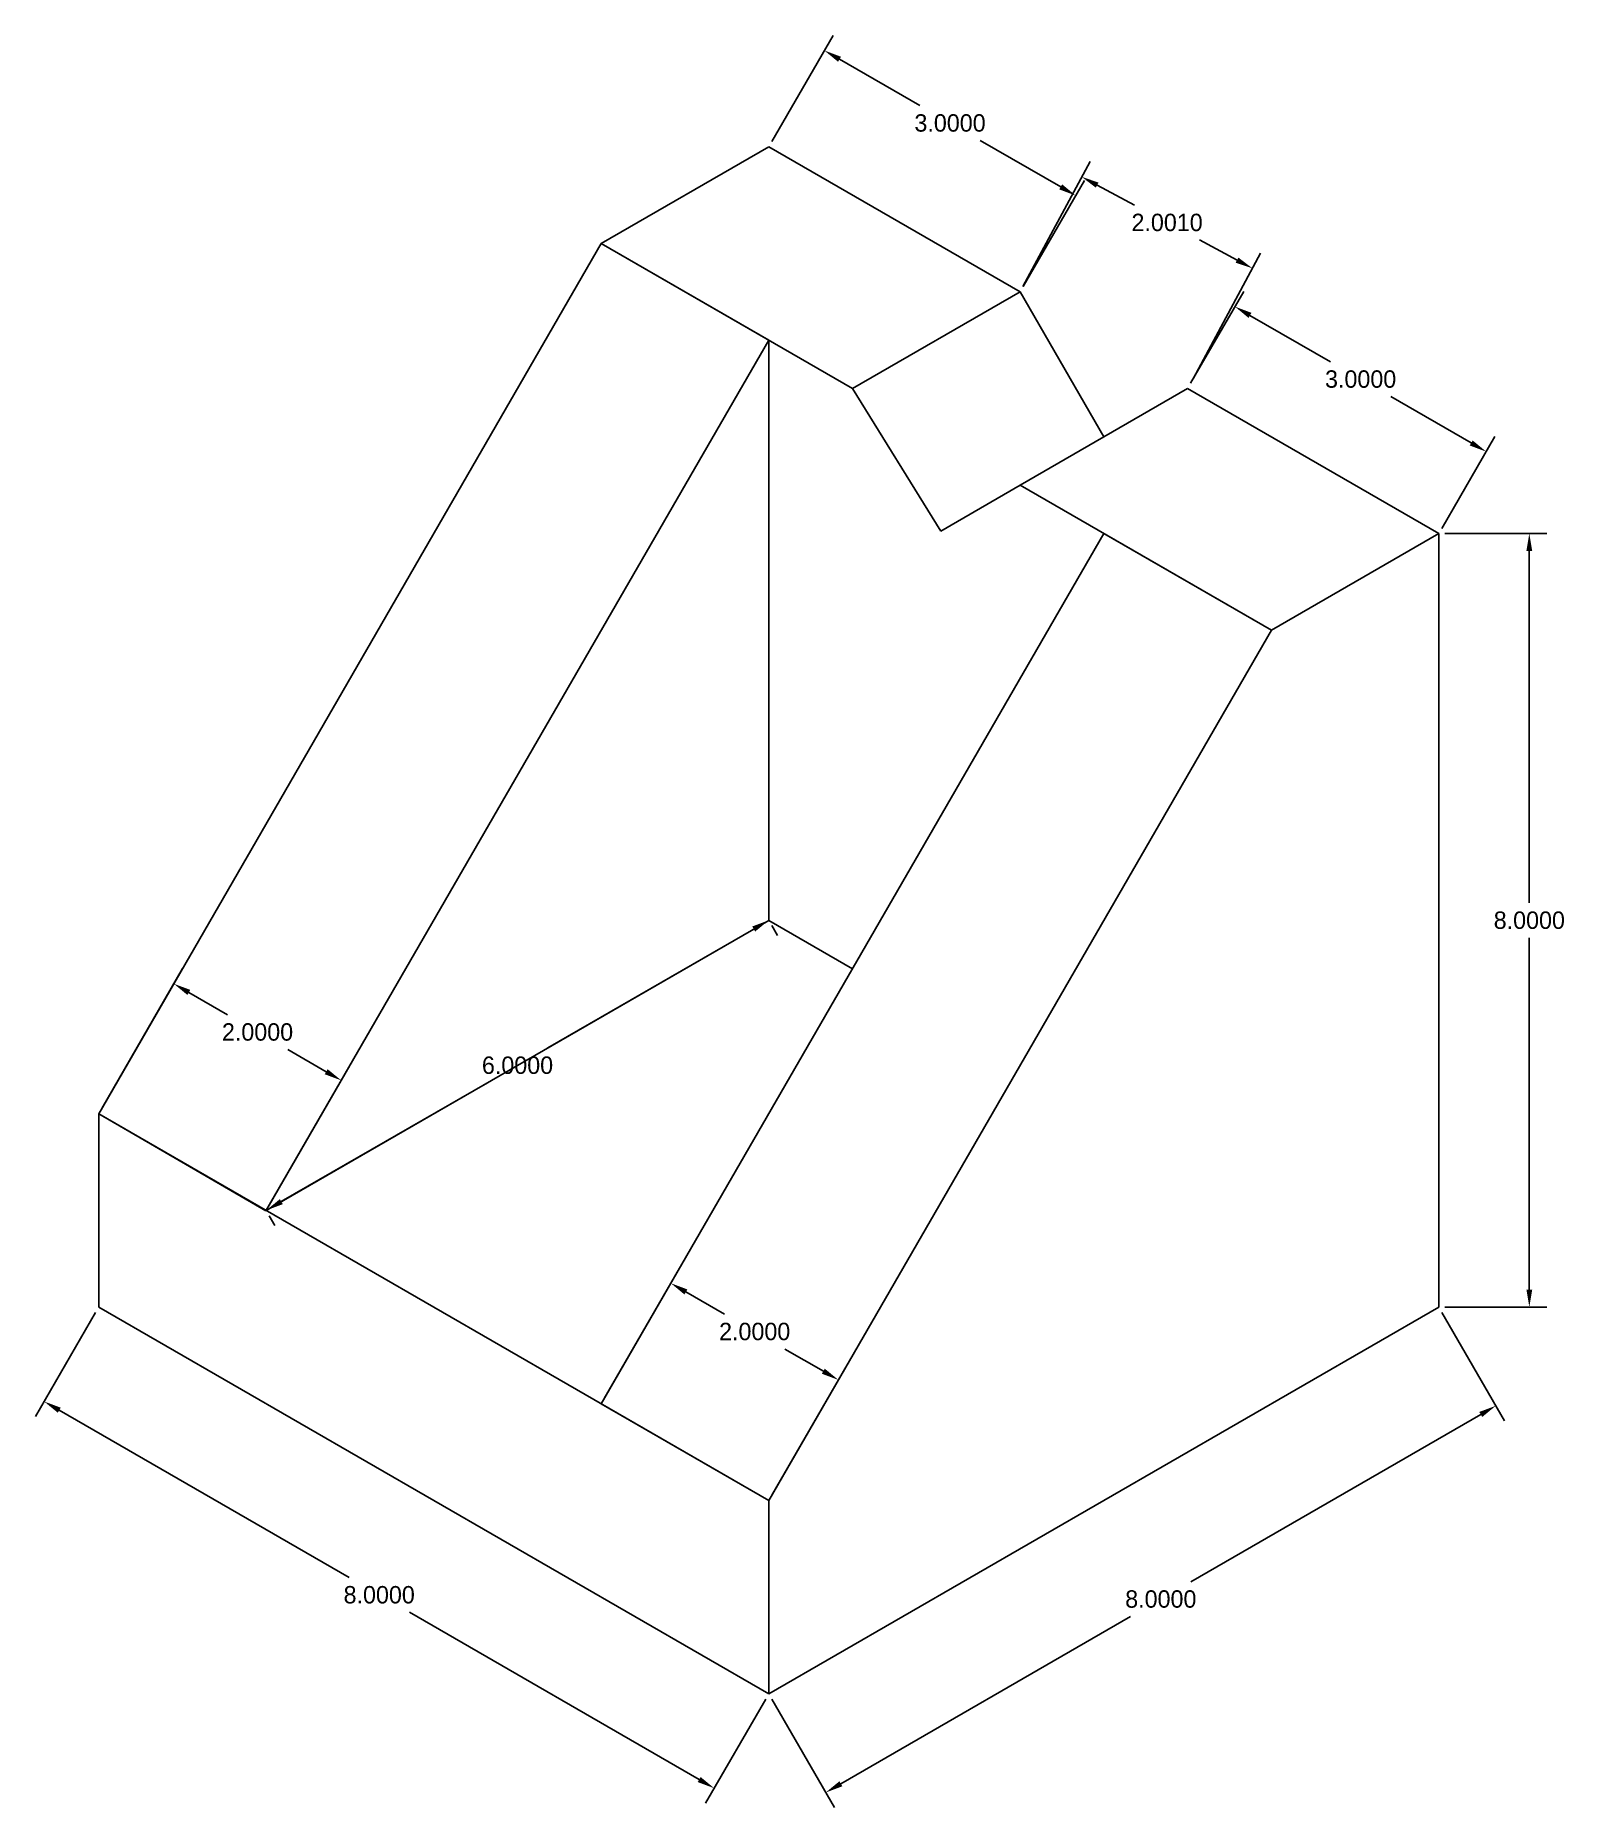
# Model space of a CAD drawing. Header units: inches. Extents: x 41.4 to 57.2, y 19.8 to 38.1.
import ezdxf

# ---------------------------------------------------------------- set-up
doc = ezdxf.new("R2010")
doc.units = ezdxf.units.IN
doc.header["$MEASUREMENT"] = 0
doc.dimstyles.get("Standard").update_dxf_attribs({"dimtxt": 0.18, "dimasz": 0.18, "dimexe": 0.18, "dimexo": 0.0625, "dimgap": 0.09, "dimtad": 0, "dimtih": 1, "dimtoh": 1, "dimdec": 4, "dimzin": 0, "dimdsep": 46, "dimtxsty": 'Standard', "dimcen": 0.09, "dimadec": 0, "dimazin": 0, "dimtfac": 1, "dimtdec": 4, "dimtofl": 0, "dimtmove": 0, "dimatfit": 3, "dimfxl": 1, "dimtolj": 1, "dimtzin": 0, "dimarcsym": 0})

# ---------------------------------------------------------------- blocks, each defined once
blk = doc.blocks.new('*D3')
at = {"color": 0, "lineweight": -2}
for p, q in [((55.974, 32.964), (57.026, 32.964)), ((56.846, 32.784), (56.846, 29.144)), ((56.846, 25.144), (56.846, 28.784)), ((55.974, 24.964), (57.026, 24.964))]:
    blk.add_line(p, q, dxfattribs=at)
at = {"color": 0}
for points in [[(56.816, 32.784), (56.876, 32.784), (56.846, 32.964)], [(56.816, 25.144), (56.876, 25.144), (56.846, 24.964)]]:
    blk.add_solid(points, dxfattribs=at)
at = {"layer": 'Defpoints', "color": 0}
for p in [(55.911, 32.964), (56.846, 32.964), (55.911, 24.964)]:
    blk.add_point(p, dxfattribs=at)
at = {"color": 0, "insert": (56.846, 28.964), "char_height": 0.18, "attachment_point": 5}
blk.add_mtext('\\A1;8.0000', dxfattribs=at)
blk = doc.blocks.new('*D5')
at = {"color": 0, "lineweight": -2}
for p, q in [((42.086, 27.018), (42.921, 28.464)), ((42.987, 28.218), (43.385, 27.988)), ((44.407, 27.398), (44.009, 27.628)), ((43.818, 26.018), (44.653, 27.464))]:
    blk.add_line(p, q, dxfattribs=at)
at = {"color": 0}
for points in [[(43.002, 28.244), (42.972, 28.192), (42.831, 28.308)], [(44.422, 27.424), (44.392, 27.372), (44.563, 27.308)]]:
    blk.add_solid(points, dxfattribs=at)
at = {"layer": 'Defpoints', "color": 0}
for p in [(44.563, 27.308), (42.055, 26.964), (43.787, 25.964)]:
    blk.add_point(p, dxfattribs=at)
at = {"color": 0, "insert": (43.697, 27.808), "char_height": 0.18, "attachment_point": 5}
blk.add_mtext('\\A1;2.0000', dxfattribs=at)
blk = doc.blocks.new('*D7')
at = {"color": 0, "lineweight": -2}
for p, q in [((42.023, 24.909), (41.401, 23.831)), ((41.647, 23.897), (44.643, 22.167)), ((48.263, 20.077), (45.267, 21.807)), ((48.952, 20.909), (48.329, 19.831))]:
    blk.add_line(p, q, dxfattribs=at)
at = {"color": 0}
for points in [[(41.662, 23.923), (41.632, 23.871), (41.491, 23.987)], [(48.278, 20.103), (48.248, 20.051), (48.419, 19.987)]]:
    blk.add_solid(points, dxfattribs=at)
at = {"layer": 'Defpoints', "color": 0}
for p in [(42.055, 24.964), (48.983, 20.964), (48.419, 19.987)]:
    blk.add_point(p, dxfattribs=at)
at = {"color": 0, "insert": (44.955, 21.987), "char_height": 0.18, "attachment_point": 5}
blk.add_mtext('\\A1;8.0000', dxfattribs=at)
blk = doc.blocks.new('*D8')
at = {"color": 0, "lineweight": -2}
for p, q in [((49.014, 37.018), (49.648, 38.116)), ((49.714, 37.87), (50.546, 37.39)), ((52.001, 36.55), (51.169, 37.03)), ((51.612, 35.518), (52.246, 36.616))]:
    blk.add_line(p, q, dxfattribs=at)
at = {"color": 0}
for points in [[(49.729, 37.896), (49.699, 37.844), (49.558, 37.96)], [(52.016, 36.576), (51.986, 36.524), (52.156, 36.46)]]:
    blk.add_solid(points, dxfattribs=at)
at = {"layer": 'Defpoints', "color": 0}
for p in [(48.983, 36.964), (52.156, 36.46), (51.581, 35.464)]:
    blk.add_point(p, dxfattribs=at)
at = {"color": 0, "insert": (50.857, 37.21), "char_height": 0.18, "attachment_point": 5}
blk.add_mtext('\\A1;3.0000', dxfattribs=at)
blk = doc.blocks.new('*D9')
at = {"color": 0, "lineweight": -2}
for p, q in [((53.344, 34.518), (53.893, 35.467)), ((53.958, 35.221), (54.79, 34.741)), ((56.245, 33.901), (55.413, 34.381)), ((55.942, 33.018), (56.491, 33.967))]:
    blk.add_line(p, q, dxfattribs=at)
at = {"color": 0}
for points in [[(53.973, 35.247), (53.943, 35.195), (53.803, 35.311)], [(56.26, 33.927), (56.23, 33.875), (56.401, 33.811)]]:
    blk.add_solid(points, dxfattribs=at)
at = {"layer": 'Defpoints', "color": 0}
for p in [(53.313, 34.464), (56.401, 33.811), (55.911, 32.964)]:
    blk.add_point(p, dxfattribs=at)
at = {"color": 0, "insert": (55.102, 34.561), "char_height": 0.18, "attachment_point": 5}
blk.add_mtext('\\A1;3.0000', dxfattribs=at)
blk = doc.blocks.new('*D10')
at = {"color": 0, "lineweight": -2}
for p, q in [((51.61, 35.519), (52.304, 36.812)), ((52.378, 36.568), (52.765, 36.361)), ((53.824, 35.793), (53.436, 36.001)), ((53.374, 34.573), (54.068, 35.866))]:
    blk.add_line(p, q, dxfattribs=at)
at = {"color": 0}
for points in [[(52.392, 36.595), (52.364, 36.542), (52.219, 36.653)], [(53.838, 35.819), (53.81, 35.766), (53.983, 35.708)]]:
    blk.add_solid(points, dxfattribs=at)
at = {"layer": 'Defpoints', "color": 0}
for p in [(53.983, 35.708), (51.581, 35.464), (53.344, 34.518)]:
    blk.add_point(p, dxfattribs=at)
at = {"color": 0, "insert": (53.101, 36.181), "char_height": 0.18, "attachment_point": 5}
blk.add_mtext('\\A1;2.0010', dxfattribs=at)
blk = doc.blocks.new('*D11')
at = {"color": 0, "lineweight": -2}
for p, q in [((55.942, 24.909), (56.59, 23.787)), ((56.344, 23.853), (53.348, 22.123)), ((49.728, 20.033), (52.724, 21.763)), ((49.014, 20.909), (49.662, 19.787))]:
    blk.add_line(p, q, dxfattribs=at)
at = {"color": 0}
for points in [[(56.329, 23.879), (56.359, 23.827), (56.5, 23.943)], [(49.713, 20.059), (49.743, 20.007), (49.572, 19.943)]]:
    blk.add_solid(points, dxfattribs=at)
at = {"layer": 'Defpoints', "color": 0}
for p in [(55.911, 24.964), (56.5, 23.943), (48.983, 20.964)]:
    blk.add_point(p, dxfattribs=at)
at = {"color": 0, "insert": (53.036, 21.943), "char_height": 0.18, "attachment_point": 5}
blk.add_mtext('\\A1;8.0000', dxfattribs=at)
blk = doc.blocks.new('*D13')
at = {"color": 0, "lineweight": -2}
for p, q in [((47.282, 24.018), (48.061, 25.366)), ((48.126, 25.12), (48.525, 24.89)), ((49.547, 24.3), (49.148, 24.53)), ((49.014, 23.018), (49.793, 24.366))]:
    blk.add_line(p, q, dxfattribs=at)
at = {"color": 0}
for points in [[(48.141, 25.146), (48.111, 25.094), (47.971, 25.21)], [(49.562, 24.326), (49.532, 24.274), (49.703, 24.21)]]:
    blk.add_solid(points, dxfattribs=at)
at = {"layer": 'Defpoints', "color": 0}
for p in [(49.703, 24.21), (47.251, 23.964), (48.983, 22.964)]:
    blk.add_point(p, dxfattribs=at)
at = {"color": 0, "insert": (48.837, 24.71), "char_height": 0.18, "attachment_point": 5}
blk.add_mtext('\\A1;2.0000', dxfattribs=at)
blk = doc.blocks.new('*D14')
at = {"color": 0, "lineweight": -2}
for p, q in [((48.827, 28.874), (46.697, 27.644)), ((49.014, 28.909), (49.073, 28.808)), ((43.943, 26.054), (46.073, 27.284)), ((43.818, 25.909), (43.877, 25.808))]:
    blk.add_line(p, q, dxfattribs=at)
at = {"color": 0}
for points in [[(48.812, 28.9), (48.842, 28.848), (48.983, 28.964)], [(43.928, 26.08), (43.958, 26.028), (43.787, 25.964)]]:
    blk.add_solid(points, dxfattribs=at)
at = {"layer": 'Defpoints', "color": 0}
for p in [(48.983, 28.964), (48.983, 28.964), (43.787, 25.964)]:
    blk.add_point(p, dxfattribs=at)
at = {"color": 0, "insert": (46.385, 27.464), "char_height": 0.18, "attachment_point": 5}
blk.add_mtext('\\A1;6.0000', dxfattribs=at)

msp = doc.modelspace()

# ---------------------------------------------------------------- linework, layer by layer
for p, q in [((48.98284, 36.96355), (47.25079, 35.96355)), ((51.58092, 35.46355), (48.98284, 36.96355)), ((42.05464, 26.96355), (47.25079, 35.96355)), ((47.25079, 35.96355), (49.84887, 34.46355)), ((47.25079, 35.96355), (48.98284, 34.96355)), ((49.84887, 34.46355), (51.58092, 35.46355)), ((51.58092, 35.46355), (52.44695, 33.96355)), ((48.98284, 34.96355), (43.78337, 25.95782)), ((48.98284, 34.96355), (48.98284, 28.96355)), ((49.84887, 34.46355), (50.7613, 32.99034)), ((51.58092, 33.46355), (53.31297, 34.46355)), ((55.91105, 32.96355), (53.31297, 34.46355)), ((50.7613, 32.99034), (51.58092, 33.46355)), ((54.179, 31.96355), (51.58092, 33.46355)), ((51.58092, 33.46355), (51.58092, 33.46355)), ((52.44695, 32.96355), (47.25079, 23.96355)), ((54.179, 31.96355), (52.44695, 32.96355)), ((55.91105, 32.96355), (54.179, 31.96355)), ((55.91105, 24.96355), (55.91105, 32.96355)), ((54.179, 31.96355), (48.98284, 22.96355)), ((48.98284, 28.96355), (43.78668, 25.96355)), ((48.98284, 28.96355), (49.84887, 28.46355)), ((42.05464, 24.96355), (42.05464, 26.96355)), ((48.98284, 22.96355), (42.05464, 26.96355)), ((42.05464, 26.96355), (43.78337, 25.95782)), ((48.98284, 20.96355), (42.05464, 24.96355)), ((48.98284, 20.96355), (55.91105, 24.96355)), ((48.98284, 22.96355), (47.25079, 23.96355)), ((48.98284, 20.96355), (48.98284, 22.96355))]:
    msp.add_line(p, q)

# ---------------------------------------------------------------- dimensions: what is measured, and where the dimension line sits
for p1, p2, distance, picture, middle in [((48.98284, 36.96355), (51.58092, 35.46355), 1.15101, '*D8', (50.85739, 37.21035)), ((51.58092, 35.46355), (53.34422, 34.51768), 1.35032, '*D10', (53.10087, 36.18054)), ((53.31297, 34.46355), (55.91105, 32.96355), 0.97907, '*D9', (55.10155, 34.56145)), ((43.78668, 25.96355), (48.98284, 28.96355), 0, '*D14', (46.38476, 27.46355)), ((42.05464, 26.96355), (43.78668, 25.96355), 1.55229, '*D5', (43.69681, 27.80788)), ((47.25079, 23.96355), (48.98284, 22.96355), 1.43963, '*D13', (48.83663, 24.7103)), ((42.05464, 24.96355), (48.98284, 20.96355), -1.12727, '*D7', (44.95511, 21.9873)), ((48.98284, 20.96355), (55.91105, 24.96355), -1.1784, '*D11', (53.03615, 21.94302))]:
    dim = msp.add_aligned_dim(p1=p1, p2=p2, distance=distance, dimstyle='Standard')
    dim.commit()
    dim.dimension.update_dxf_attribs({"geometry": picture, "text_midpoint": middle})
dim = msp.add_linear_dim(base=(56.8457, 32.96355), p1=(55.91105, 24.96355), p2=(55.91105, 32.96355), angle=90, dimstyle='Standard')
dim.commit()
dim.dimension.update_dxf_attribs({"geometry": '*D3', "text_midpoint": (56.8457, 28.96355)})

doc.saveas('drawing.dxf')
